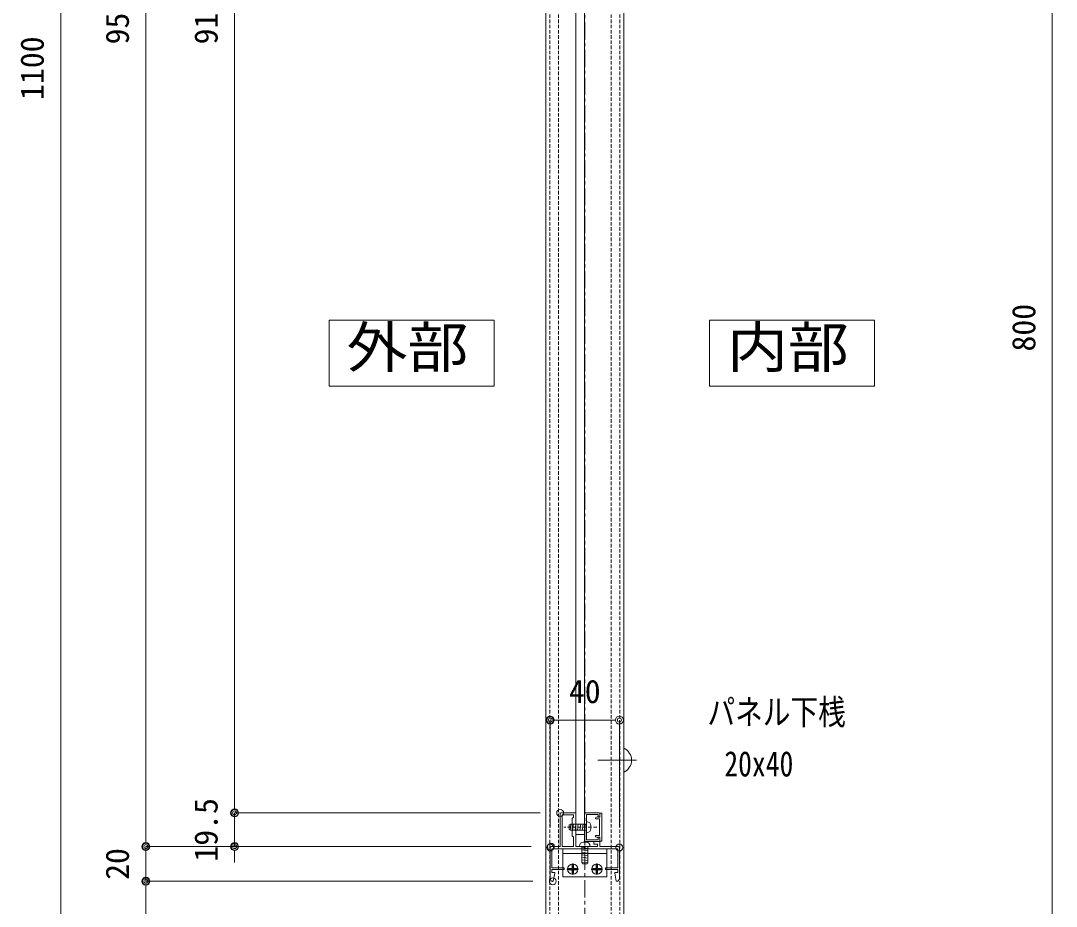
# Model space of a CAD drawing. Units: millimetres, scale not verified. Extents: x -1682 to 1682, y -1188 to 1188.
# Drawn here: x -378 to 220, y -617 to -105 of the extents above; entities that cross this region are included whole.
import ezdxf
from ezdxf.enums import TextEntityAlignment as Align

# ---------------------------------------------------------------- set-up
doc = ezdxf.new("R2010")
doc.units = ezdxf.units.MM
doc.header["$LTSCALE"] = 8
doc.header["$PDMODE"] = 32
doc.header["$PDSIZE"] = 4
doc.linetypes.add('USER1', pattern=[2, 1.25, -0.25, 0.25, -0.25])
doc.linetypes.add('USER3', pattern=[0.375, 0.25, -0.125])
for name, color, linetype, lineweight in [('0-0_0', 7, 'Continuous', 18), ('0-1_DEFPOINTS', 7, 'Continuous', 18), ('0-4_アンカー', 4, 'Continuous', 18), ('0-A_6ﾊｯﾁﾝｸﾞ', 4, 'Continuous', 18), ('0-B_51破線ｱﾙﾐ', 3, 'USER3', 18), ('0-C_2躯体線', 4, 'Continuous', 18), ('0-E_3中心線', 2, 'USER1', 18), ('0-F_41ｱﾙﾐ', 6, 'Continuous', 18), ('1-0_1手摺寸法', 3, 'Continuous', 18), ('1-1_42ｱﾙﾐ部品', 6, 'Continuous', 18), ('1-2_P4-12', 7, 'Continuous', 18), ('1-3_CYAN', 4, 'Continuous', 18)]:
    doc.layers.add(name, color=color, linetype=linetype, lineweight=lineweight)
doc.layers.add('0-3_MOJI', color=7, linetype='Continuous')
doc.styles.add('ＭＳ ゴシック', font='')
doc.styles.get('ＭＳ ゴシック').set_extended_font_data('MS Gothic')

# ---------------------------------------------------------------- blocks, each defined once
blk = doc.blocks.new('simozanuke')
at = {"layer": '0-A_6ﾊｯﾁﾝｸﾞ'}
for p, q in [((-7.87, -11.625), (-9.4, -11.625)), ((-9.4, -12.375), (-9.4, -11.625)), ((-7.37, -9.596), (-7.37, -11.125)), ((-6.62, -9.596), (-7.37, -9.596)), ((-6.995, -15.3), (-6.995, -8.7)), ((-6.62, -9.596), (-6.62, -11.125)), ((-6.12, -11.625), (-4.591, -11.625)), ((-4.591, -12.375), (-4.591, -11.625)), ((6.13, -11.625), (4.6, -11.625)), ((4.6, -12.375), (4.6, -11.625)), ((6.63, -9.596), (6.63, -11.125)), ((6.63, -9.596), (7.38, -9.596)), ((7.005, -15.3), (7.005, -8.7)), ((7.38, -9.596), (7.38, -11.125)), ((7.88, -11.625), (9.409, -11.625)), ((9.409, -12.375), (9.409, -11.625)), ((-10.295, -12), (-3.695, -12)), ((-7.87, -12.375), (-9.4, -12.375)), ((-7.37, -14.404), (-7.37, -12.875)), ((-6.62, -14.404), (-7.37, -14.404)), ((-6.62, -14.404), (-6.62, -12.875)), ((-6.12, -12.375), (-4.591, -12.375)), ((10.305, -12), (3.705, -12)), ((6.13, -12.375), (4.6, -12.375)), ((6.63, -14.404), (6.63, -12.875)), ((6.63, -14.404), (7.38, -14.404)), ((7.38, -14.404), (7.38, -12.875)), ((7.88, -12.375), (9.409, -12.375))]:
    blk.add_line(p, q, dxfattribs=at)
for centre in [(-6.995, -12), (7.005, -12)]:
    blk.add_circle(centre, 3, dxfattribs=at)
for centre, start, end in [((-7.87, -11.125), 270, 0), ((-6.12, -11.125), 180, 270), ((6.13, -11.125), 270, 0), ((7.88, -11.125), 180, 270), ((-7.87, -12.875), 0, 90), ((-6.12, -12.875), 90, 180), ((6.13, -12.875), 0, 90), ((7.88, -12.875), 90, 180)]:
    blk.add_arc(centre, 0.5, start, end, dxfattribs=at)
at = {"layer": '1-1_42ｱﾙﾐ部品'}
for p, q in [((-12.745, 0), (-12.745, -16.5)), ((12.755, 0), (12.755, -16.5)), ((12.755, -3), (-12.745, -3)), ((12.755, -16.5), (-12.745, -16.5))]:
    blk.add_line(p, q, dxfattribs=at)
blk = doc.blocks.new('_ORIGIN2')
at = {"layer": '0-0_0'}
blk.add_line((-0.5, 0), (-1, 0), dxfattribs=at)
for radius in [0.5, 0.25]:
    blk.add_circle((0, 0), radius, dxfattribs=at)
blk = doc.blocks.new('D16')
at = {"layer": '0-1_DEFPOINTS'}
for p in [(-164.267, -178.95), (70.944, -178.95), (24.95, -258.95)]:
    blk.add_point(p, dxfattribs=at)
at = {"layer": '1-0_1手摺寸法', "color": 7}
for p, q in [((59.444, -178.95), (-164.267, -178.95)), ((-164.267, -254.35), (-164.267, -183.55)), ((13.45, -258.95), (-164.267, -258.95))]:
    blk.add_line(p, q, dxfattribs=at)
at = {"layer": '1-0_1手摺寸法', "xscale": 4.6, "yscale": 4.6}
for p, rotation in [((-164.267, -178.95), 90), ((-164.267, -258.95), 270)]:
    blk.add_blockref('_ORIGIN2', p, dxfattribs=dict(at, rotation=rotation))
at = {"layer": '1-0_1手摺寸法', "color": 7, "style": 'ＭＳ ゴシック'}
blk.add_text('80', height=13.49, rotation=90, dxfattribs=at).set_placement((-170.017, -228.15), align=Align.BOTTOM_LEFT)
blk = doc.blocks.new('D17')
at = {"layer": '0-1_DEFPOINTS'}
for p in [(-164.267, -158.95), (69.944, -158.95), (70.944, -178.95)]:
    blk.add_point(p, dxfattribs=at)
at = {"layer": '1-0_1手摺寸法', "color": 7}
for p, q in [((-164.267, -154.35), (-164.267, -149.75)), ((58.444, -158.95), (-164.267, -158.95)), ((-164.267, -178.95), (-164.267, -158.95)), ((59.444, -178.95), (-164.267, -178.95)), ((-164.267, -183.55), (-164.267, -188.15))]:
    blk.add_line(p, q, dxfattribs=at)
at = {"layer": '1-0_1手摺寸法', "xscale": 4.6, "yscale": 4.6}
for p, rotation in [((-164.267, -158.95), 270), ((-164.267, -178.95), 90)]:
    blk.add_blockref('_ORIGIN2', p, dxfattribs=dict(at, rotation=rotation))
at = {"layer": '1-0_1手摺寸法', "color": 7, "style": 'ＭＳ ゴシック'}
blk.add_text('20', height=13.49, rotation=90, dxfattribs=at).set_placement((-170.017, -178.15), align=Align.BOTTOM_LEFT)
blk = doc.blocks.new('D34')
at = {"layer": '1-0_1手摺寸法', "color": 7}
blk.add_line((-213.49, 836.45), (-213.49, -254.35), dxfattribs=at)
at = {"layer": '1-0_1手摺寸法', "color": 7, "style": 'ＭＳ ゴシック'}
blk.add_text('1100', height=13.49, rotation=90, dxfattribs=at).set_placement((-219.24, 272.65), align=Align.BOTTOM_LEFT)
blk = doc.blocks.new('D35')
at = {"layer": '0-1_DEFPOINTS'}
for p in [(59.444, 796.05), (-164.267, -158.95), (69.944, -158.95)]:
    blk.add_point(p, dxfattribs=at)
at = {"layer": '1-0_1手摺寸法', "color": 7}
for p, q in [((47.944, 796.05), (-164.267, 796.05)), ((-164.267, 791.45), (-164.267, -154.35)), ((58.444, -158.95), (-164.267, -158.95))]:
    blk.add_line(p, q, dxfattribs=at)
at = {"layer": '1-0_1手摺寸法', "xscale": 4.6, "yscale": 4.6}
for p, rotation in [((-164.267, 796.05), 90), ((-164.267, -158.95), 270)]:
    blk.add_blockref('_ORIGIN2', p, dxfattribs=dict(at, rotation=rotation))
at = {"layer": '1-0_1手摺寸法', "color": 7, "style": 'ＭＳ ゴシック'}
blk.add_text('955', height=13.49, rotation=90, dxfattribs=at).set_placement((-170.017, 304.75), align=Align.BOTTOM_LEFT)
blk = doc.blocks.new('D40')
at = {"layer": '0-1_DEFPOINTS'}
for p in [(75.194, 776.55), (-112.992, -139.45), (75.194, -139.45)]:
    blk.add_point(p, dxfattribs=at)
at = {"layer": '1-0_1手摺寸法', "color": 7}
for p, q in [((63.694, 776.55), (-112.992, 776.55)), ((-112.992, 771.95), (-112.992, -134.85)), ((63.694, -139.45), (-112.992, -139.45))]:
    blk.add_line(p, q, dxfattribs=at)
at = {"layer": '1-0_1手摺寸法', "xscale": 4.6, "yscale": 4.6}
for p, rotation in [((-112.992, 776.55), 90), ((-112.992, -139.45), 270)]:
    blk.add_blockref('_ORIGIN2', p, dxfattribs=dict(at, rotation=rotation))
at = {"layer": '1-0_1手摺寸法', "color": 7, "style": 'ＭＳ ゴシック'}
blk.add_text('916', height=13.49, rotation=90, dxfattribs=at).set_placement((-118.742, 304.75), align=Align.BOTTOM_LEFT)
blk = doc.blocks.new('D41')
at = {"layer": '0-1_DEFPOINTS'}
for p in [(75.194, -139.45), (-112.992, -158.95), (69.944, -158.95)]:
    blk.add_point(p, dxfattribs=at)
at = {"layer": '1-0_1手摺寸法', "color": 7}
for p, q in [((-112.992, -134.85), (-112.992, -130.25)), ((63.694, -139.45), (-112.992, -139.45)), ((-112.992, -139.45), (-112.992, -158.95)), ((58.444, -158.95), (-112.992, -158.95)), ((-112.992, -163.55), (-112.992, -168.15))]:
    blk.add_line(p, q, dxfattribs=at)
at = {"layer": '1-0_1手摺寸法', "xscale": 4.6, "yscale": 4.6}
for p, rotation in [((-112.992, -139.45), 270), ((-112.992, -158.95), 90)]:
    blk.add_blockref('_ORIGIN2', p, dxfattribs=dict(at, rotation=rotation))
at = {"layer": '1-0_1手摺寸法', "color": 7, "style": 'ＭＳ ゴシック'}
blk.add_text('19.5', height=13.49, rotation=90, dxfattribs=at).set_placement((-118.742, -167.6), align=Align.BOTTOM_LEFT)
blk = doc.blocks.new('D44')
at = {"layer": '0-1_DEFPOINTS'}
for p in [(69.444, -85.78), (69.444, -159.45), (109.444, -159.45)]:
    blk.add_point(p, dxfattribs=at)
at = {"layer": '1-0_1手摺寸法', "color": 7}
for p, q in [((69.444, -147.95), (69.444, -85.78)), ((104.844, -85.78), (74.044, -85.78)), ((109.444, -147.95), (109.444, -85.78))]:
    blk.add_line(p, q, dxfattribs=at)
at = {"layer": '1-0_1手摺寸法', "xscale": 4.6, "yscale": 4.6, "rotation": 180}
blk.add_blockref('_ORIGIN2', (69.444, -85.78), dxfattribs=at)
at = {"layer": '1-0_1手摺寸法', "xscale": 4.6, "yscale": 4.6}
blk.add_blockref('_ORIGIN2', (109.444, -85.78), dxfattribs=at)
at = {"layer": '1-0_1手摺寸法', "color": 7, "style": 'ＭＳ ゴシック'}
blk.add_text('40', height=13.49, dxfattribs=at).set_placement((80.244, -80.03), align=Align.BOTTOM_LEFT)
blk = doc.blocks.new('D45')
at = {"layer": '0-1_DEFPOINTS'}
for p in [(109.694, 541.05), (359.674, 541.05), (109.694, -258.95)]:
    blk.add_point(p, dxfattribs=at)
at = {"layer": '1-0_1手摺寸法', "color": 7}
for p, q in [((121.194, 541.05), (359.674, 541.05)), ((359.674, -254.35), (359.674, 536.45)), ((121.194, -258.95), (359.674, -258.95))]:
    blk.add_line(p, q, dxfattribs=at)
at = {"layer": '1-0_1手摺寸法', "xscale": 4.6, "yscale": 4.6}
for p, rotation in [((359.674, 541.05), 90), ((359.674, -258.95), 270)]:
    blk.add_blockref('_ORIGIN2', p, dxfattribs=dict(at, rotation=rotation))
at = {"layer": '1-0_1手摺寸法', "color": 7, "style": 'ＭＳ ゴシック'}
blk.add_text('800', height=13.49, rotation=90, dxfattribs=at).set_placement((353.924, 127.25), align=Align.BOTTOM_LEFT)
blk = doc.blocks.new('A$C43F735A4')
at = {"layer": '0-A_6ﾊｯﾁﾝｸﾞ'}
for p, q in [((5, 15.421), (1, 14.952)), ((5, 15.421), (1, 14.952)), ((5, 14.011), (1, 13.542)), ((5, 14.011), (1, 13.542)), ((5, 12.602), (1, 12.132)), ((5, 12.602), (1, 12.132)), ((1.25, 14.993), (1.664, 15.993)), ((1.25, 5.993), (1.25, 14.993)), ((4.336, 15.993), (1.664, 15.993)), ((4.75, 14.993), (4.336, 15.993)), ((4.75, 5.993), (4.75, 14.993)), ((5.8, 5.993), (0.2, 5.993)), ((5, 11.192), (1, 10.723)), ((5, 11.192), (1, 10.723)), ((5, 9.782), (1, 9.313)), ((5, 9.782), (1, 9.313)), ((5, 8.373), (1, 7.904)), ((5, 8.373), (1, 7.904)), ((5, 7.055), (1, 6.586)), ((5, 7.055), (1, 6.586)), ((0, 5.493), (0, 5.793)), ((4, 3.493), (2, 3.493)), ((6, 5.493), (6, 5.793))]:
    blk.add_line(p, q, dxfattribs=at)
for centre, radius, start, end in [((0.2, 5.793), 0.2, 90, 180), ((5.8, 5.793), 0.2, 0, 90), ((2, 5.493), 2, 180, 270), ((4, 5.493), 2, 270, 0)]:
    blk.add_arc(centre, radius, start, end, dxfattribs=at)
at = {"layer": '0-B_51破線ｱﾙﾐ'}
blk.add_line((3, 0), (3, 19.154), dxfattribs=at)
blk = doc.blocks.new('HK-095')
at = {"layer": '0-F_41ｱﾙﾐ'}
for p, q in [((-10, 16.25), (-9, 16.25)), ((-9, 16.25), (-9, 14)), ((-9, 16), (-9, 14.431)), ((-8.292, 14.022), (-9, 14.431)), ((-9, 14), (-7.75, 14)), ((-8.8, 13), (-6.797, 13)), ((0, 16.5), (-8.5, 16.5)), ((-8, 15.5), (-8, 14.2)), ((-1.2, 15.5), (-8, 15.5)), ((-7.75, 14.1), (-7.75, 14)), ((-7.424, 14.255), (-6.552, 13.751)), ((-1.2, 15.5), (-1.2, 1)), ((0, 16.5), (0, 8.55)), ((0, 8.55), (-0.207, 8.419)), ((0, 8.55), (-0.207, 8.419)), ((0, 7.95), (-0.207, 8.081)), ((0, 7.95), (-0.207, 8.081)), ((0, 7.95), (0, 0)), ((-9, 2.5), (-7.75, 2.5)), ((-8.292, 2.478), (-9, 2.069)), ((-9, 0.5), (-9, 2.069)), ((0, 0), (-8.5, 0)), ((-8, 1), (-8, 2.3)), ((-1.2, 1), (-8, 1)), ((-7.75, 2.4), (-7.75, 2.5)), ((-7.424, 2.245), (-6.552, 2.749))]:
    blk.add_line(p, q, dxfattribs=at)
for points in [[(-10, 16.25), (-10, 0.25), (-9, 0.25)], [(-8.8, 13), (-8.8, 3.5), (-6.797, 3.5)], [(-9, 2.5), (-9, 0.25), (-9, 2.5)]]:
    blk.add_lwpolyline(points, dxfattribs=at)
for centre, radius, start, end in [((-8.5, 16), 0.5, 90, 180), ((-8.2, 14.2), 0.2, 237.42987, 0), ((-7.55, 14.1), 0.2, 50.79295, 180), ((-6.754, 13.402), 0.404, 263.84349, 60.07532), ((-0.1, 8.25), 0.2, 122.33353, 237.66647), ((-0.1, 8.25), 0.2, 122.33353, 237.66647), ((-8.5, 0.5), 0.5, 180, 270), ((-8.2, 2.3), 0.2, 0, 122.57013), ((-7.55, 2.4), 0.2, 180, 309.20705), ((-6.754, 3.098), 0.404, 299.92468, 96.15651)]:
    blk.add_arc(centre, radius, start, end, dxfattribs=at)
blk = doc.blocks.new('HK-093')
at = {"layer": '0-F_41ｱﾙﾐ'}
for p, q in [((5.75, 0), (5.75, 19)), ((6.25, 19.5), (14.75, 19.5)), ((6.95, 18.3), (13.55, 18.3)), ((6.95, 0), (6.95, 18.3)), ((13.55, 17.05), (13.55, 18.3)), ((14.75, 19.5), (14.75, 11.77)), ((12.75, 16.25), (13.55, 17.05)), ((12.75, 6.25), (12.75, 16.25)), ((12.75, 6.25), (13.55, 5.45)), ((14.508, 11.35), (14.75, 11.77)), ((14.508, 11.15), (14.75, 10.73)), ((14.75, 10.73), (14.75, 0)), ((5.75, 0), (0.5, 0)), ((13.55, 0), (6.95, 0)), ((13.55, 5.45), (13.55, 0)), ((19.48, 0), (14.75, 0)), ((19.9, -0.242), (19.48, 0)), ((20.1, -0.242), (20.52, 0)), ((27.25, 0), (20.52, 0)), ((28.25, 3), (25.25, 3)), ((25.25, 3), (25.25, 1.5)), ((25.25, 1.5), (27.25, 1.5)), ((27.25, 1.5), (27.25, 0)), ((28.75, 2.5), (28.75, 0)), ((28.75, 0), (39.5, 0)), ((0, -0.5), (0, -18.5)), ((39, -1.2), (1, -1.2)), ((1, -1.2), (1, -12.2)), ((39, -1.2), (39, -12.2)), ((40, -0.5), (40, -18.5)), ((1, -12.2), (8, -12.2)), ((2.728, -15.359), (1.8, -20)), ((8, -12.2), (8, -13.2)), ((39, -12.2), (32, -12.2)), ((32, -12.2), (32, -13.2)), ((32, -13.2), (39, -13.2)), ((39, -15), (37.566, -15)), ((39, -13.2), (39, -15)), ((1.8, -20), (1.5, -20))]:
    blk.add_line(p, q, dxfattribs=at)
for points in [[(8, -13.2), (1, -13.2), (1, -15), (2.434, -15)], [(37.272, -15.359), (38.2, -20), (38.5, -20)]]:
    blk.add_lwpolyline(points, dxfattribs=at)
for centre, radius, start, end in [((6.25, 19), 0.5, 90, 180), ((14.681, 11.25), 0.2, 150, 210), ((0.5, -0.5), 0.5, 90, 180), ((28.25, 2.5), 0.5, 0, 90), ((39.5, -0.5), 0.5, 0, 90), ((20, -0.069), 0.2, 240, 300), ((2.434, -15.3), 0.3, 348.69007, 90), ((37.566, -15.3), 0.3, 90, 191.30993), ((1.5, -18.5), 1.5, 180, 270), ((38.5, -18.5), 1.5, 270, 0)]:
    blk.add_arc(centre, radius, start, end, dxfattribs=at)

msp = doc.modelspace()

# ---------------------------------------------------------------- linework, layer by layer
at = {"layer": '0-0_0'}
for p, q in [((-74.796, 162.385), (-74.796, -666.689)), ((-29.796, 162.385), (-29.796, -666.689))]:
    msp.add_line(p, q, dxfattribs=at)
at = {"layer": '0-4_アンカー', "linetype": 'USER3'}
for p, q in [((-72.546, 117.107), (-72.546, -682.893)), ((-67.546, 117.107), (-67.546, -682.893)), ((-37.046, 117.107), (-37.046, -682.893)), ((-32.046, 117.107), (-32.046, -682.893))]:
    msp.add_line(p, q, dxfattribs=at)
at = {"layer": '0-C_2躯体線'}
for p, q in [((-29.796, -539.643), (-29.796, -526.143)), ((-29.296, -526.143), (-29.796, -526.143)), ((-44.736, -532.893), (-22.479, -532.893)), ((-29.296, -539.643), (-29.796, -539.643))]:
    msp.add_line(p, q, dxfattribs=at)
msp.add_arc((-32.991, -532.893), 7.695, 298.69866, 61.30134, dxfattribs=at)
at = {"layer": '0-E_3中心線'}
msp.add_line((-52.296, 469.737), (-52.296, -842.622), dxfattribs=at)
at = {"layer": '1-2_P4-12'}
for p, q in [((-200.063, -278.661), (-200.063, -316.671)), ((19.856, -278.661), (19.856, -316.671))]:
    msp.add_line(p, q, dxfattribs=at)
for points in [[(-200.063, -316.671), (-104.737, -316.671), (-104.737, -278.661), (-200.063, -278.661)], [(19.856, -316.671), (115.182, -316.671), (115.182, -278.661), (19.856, -278.661)]]:
    msp.add_lwpolyline(points, dxfattribs=at)
at = {"layer": '1-3_CYAN'}
msp.add_line((-57.546, -575.893), (-57.546, 162.385), dxfattribs=at)
msp.add_lwpolyline([(-52.546, 162.385), (-52.546, -575.893), (-57.546, -575.893)], dxfattribs=at)

# ---------------------------------------------------------------- block references
at = {"layer": '0-3_MOJI', "xscale": -1}
for p, rotation in [((-45.353, -568.643), 90), ((-55.296, -576.9), 180)]:
    msp.add_blockref('A$C43F735A4', p, dxfattribs=dict(at, rotation=rotation))
at = {"layer": '0-F_41ｱﾙﾐ'}
msp.add_blockref('simozanuke', (-52.296, -583.893), dxfattribs=at)
at = {"layer": '1-0_1手摺寸法'}
for name, p in [('D34', (-141.739, -423.942)), ('D35', (-141.739, -423.942)), ('D40', (-141.739, -423.942)), ('D45', (-141.739, -423.942)), ('D44', (-141.739, -423.942)), ('D41', (-141.739, -423.942)), ('HK-093', (-72.296, -582.893)), ('D17', (-141.739, -423.942)), ('D16', (-141.739, -423.942))]:
    msp.add_blockref(name, p, dxfattribs=at)
at = {"layer": '1-0_1手摺寸法', "rotation": 180}
msp.add_blockref('HK-095', (-52.546, -563.393), dxfattribs=at)

# ---------------------------------------------------------------- texts
at = {"layer": '0-0_0', "style": 'ＭＳ ゴシック', "width": 0.8}
for s, p in [('パネル下桟', (18.587, -516.809)), ('20x40', (28.353, -546.741))]:
    msp.add_text(s, height=14.66, dxfattribs=at).set_placement(p, align=Align.BOTTOM_LEFT)
at = {"layer": '1-2_P4-12', "style": 'ＭＳ ゴシック', "width": 1.1}
for s, p in [('外部', (-190.003, -313.038)), ('内部', (29.915, -313.038))]:
    msp.add_text(s, height=23.46, dxfattribs=at).set_placement(p, align=Align.BOTTOM_LEFT)

doc.saveas('drawing.dxf')
